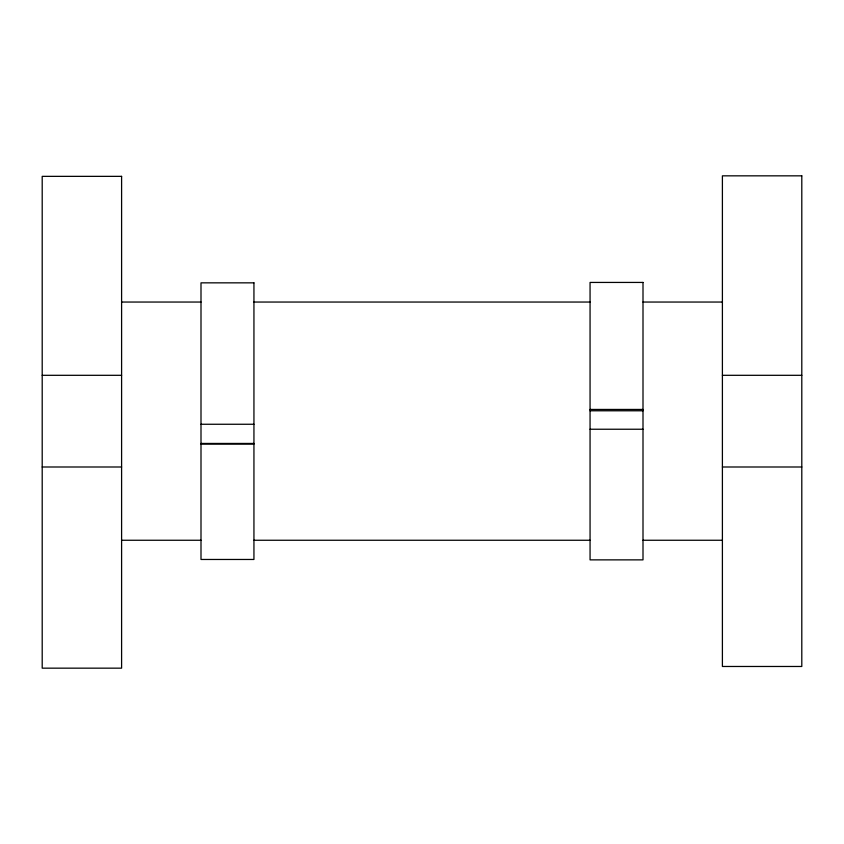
<?xml version="1.0" encoding="UTF-8"?>
<svg xmlns="http://www.w3.org/2000/svg" width="844" height="844" viewBox="0 0 844 844"><rect width="100%" height="100%" fill="white"/><g stroke="black" fill="none" stroke-linecap="round" stroke-linejoin="round"><path stroke-width="1.27" d="M121.599 302.046L200.999 302.046M253.938 302.046L590.061 302.046M643.001 302.046L722.401 302.046M42.2 375.306L121.599 375.306M722.401 375.306L801.8 375.306M590.061 409.445L643.001 409.445M590.061 410.785L643.001 410.785M200.999 424.258L253.938 424.258M590.061 429.237L643.001 429.237M200.999 443.448L253.938 443.448M200.999 444.092L253.938 444.092M42.2 466.996L121.599 466.996M722.401 466.996L801.8 466.996M121.599 540.255L200.999 540.255M253.938 540.255L590.061 540.255M643.001 540.255L722.401 540.255M801.8 175.837L722.401 175.837L722.401 666.475L801.8 666.475L801.8 175.837M121.599 176.354L42.2 176.354L42.2 668.163L121.599 668.163L121.599 176.354M643.001 282.434L590.061 282.434L590.061 559.867L643.001 559.867L643.001 282.434M253.938 282.846L200.999 282.846L200.999 559.466L253.938 559.466L253.938 282.846"/></g></svg>
